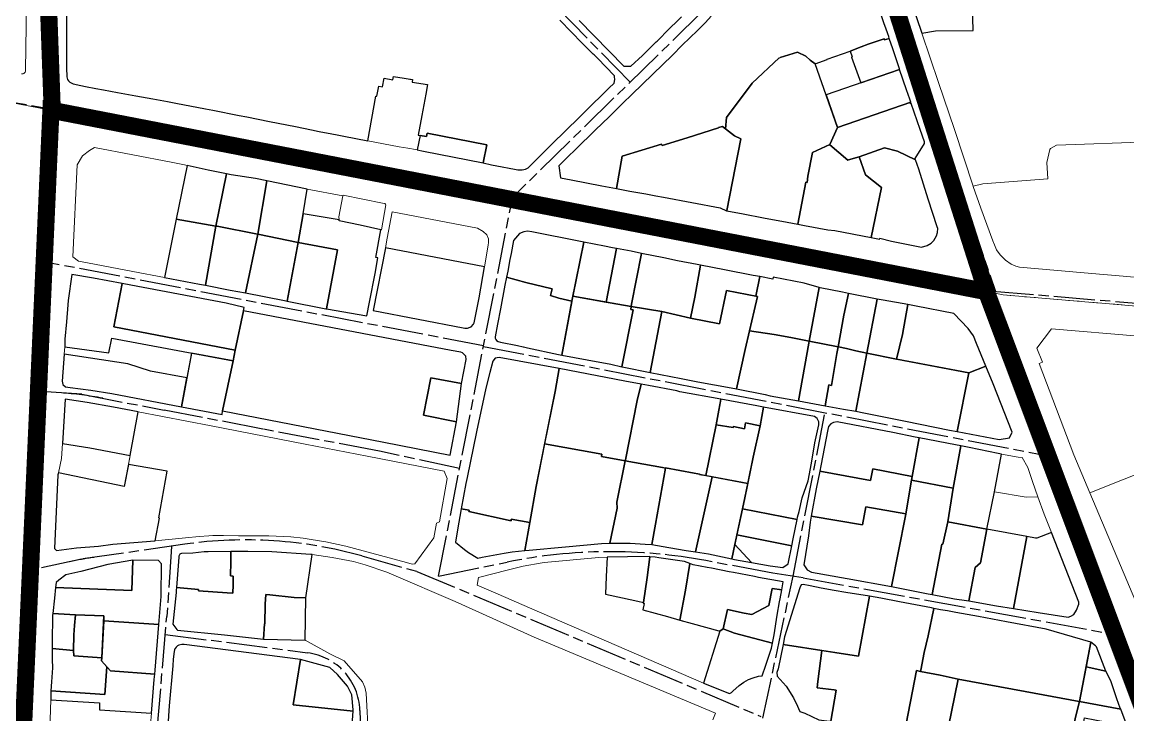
# Model space of a CAD drawing. Header units: millimetres. Extents: x 125232 to 134072, y 142885 to 152835.
# Drawn here: x 127708 to 128353, y 148430 to 148835 of the extents above; entities that cross this region are included whole.
import ezdxf

# ---------------------------------------------------------------- set-up
doc = ezdxf.new("R2010")
doc.units = ezdxf.units.MM
doc.linetypes.add('ACAD_ISO08W100', pattern=[36, 24, -3, 6, -3])
doc.linetypes.add('CENTER', pattern=[50.8, 31.75, -6.35, 6.35, -6.35])
for name, color, linetype in [('commerce', 10, 'Continuous'), ('commerce & office', 242, 'Continuous'), ('green & plaza', 80, 'Continuous'), ('military', 76, 'Continuous'), ('reserve', 253, 'Continuous'), ('residence', 2, 'Continuous'), ('residence-bad', 41, 'Continuous'), ('villadom', 51, 'Continuous'), ('老城北中心线', 7, 'ACAD_ISO08W100')]:
    doc.layers.add(name, color=color, linetype=linetype)
for name, color, linetype, lineweight in [('government', 221, 'Continuous', 0), ('municipal utilities', 151, 'Continuous', 0), ('school', 31, 'Continuous', 0), ('super block', 6, 'CENTER', 0)]:
    doc.layers.add(name, color=color, linetype=linetype, lineweight=lineweight)

msp = doc.modelspace()

# ---------------------------------------------------------------- linework, layer by layer
at = {"layer": 'commerce'}
for points in [[(127978.86, 148763.06), (127943.93, 148769.81), (127943.56, 148767.86), (127939.93, 148768.48), (127938.26, 148760.04), (127941.93, 148759.27), (127976.77, 148752.41)], [(128230.75, 148748.72), (128228.97, 148754.31), (128218.4, 148759.32), (128210.77, 148761.25), (128196.04, 148756.08), (128199.68, 148745.42), (128208.99, 148738.12), (128203, 148708.9), (128207.93, 148707.94), (128208.06, 148708.53), (128214.89, 148706.77), (128232.41, 148703.24), (128235.75, 148704.25), (128237.94, 148705.69), (128239.64, 148707.26), (128241.13, 148709.91), (128241.73, 148711.89), (128241.85, 148714.23), (128241.57, 148715.1), (128236.28, 148731.29)], [(128035.42, 148706.19), (128027.61, 148707.73), (128023.79, 148708.45), (128014.82, 148710.26), (128005.03, 148712.22), (128002.64, 148712.66), (128000.36, 148712.26), (127997.92, 148711.21), (127994.46, 148707.11), (127992.95, 148699.58), (127992.2, 148696.07), (127991.08, 148689.33), (127990.37, 148685.87), (128001.67, 148682.7), (128016.84, 148678.96), (128016.03, 148675.03), (128020.82, 148673.46), (128028.43, 148671.83)], [(127964.07, 148623.65), (127946.25, 148627.05), (127941.87, 148605.16), (127961.21, 148601.31)], [(128342.76, 148450.24), (128339.97, 148455.91), (128328.44, 148458.4), (128324.59, 148438.06), (128348.62, 148433.62), (128348.35, 148434.34), (128346.35, 148439.69)], [(128348.62, 148433.62), (128324.59, 148438.06), (128322.32, 148429.79), (128319.93, 148418.16), (128325.45, 148417.33), (128327.04, 148426.22), (128327.49, 148428.57), (128345.5, 148425.12), (128350.6, 148424.76), (128351.73, 148425.24)]]:
    msp.add_lwpolyline(points, close=True, dxfattribs=at)
at = {"layer": 'commerce & office'}
msp.add_lwpolyline([(128226.33, 148787.07), (128225.94, 148786.93), (128226.18, 148787.84), (128226.17, 148787.87), (128183.33, 148773.18), (128178.94, 148763.27), (128178.88, 148762.99), (128189.48, 148754.14), (128189.74, 148754.22), (128196.04, 148756.08), (128210.77, 148761.25), (128218.4, 148759.32), (128228.97, 148754.31), (128228.75, 148755.01), (128234.14, 148763.7), (128234.22, 148764.7), (128231.66, 148771.96)], close=True, dxfattribs=at)
at = {"layer": 'government'}
msp.add_lwpolyline([(127707.44, 148804.48, 0.503061), (127709.8, 148806.71), (127710.63, 148870.7), (127714.12, 148887.47), (127715.46, 148890.44), (127713.81, 148993.95), (127704.7, 148993.81)], format="xyb", dxfattribs=at)
for points in [[(128371.09, 148764.19), (128371.17, 148764.18), (128371.24, 148764.55), (128365.43, 148764.85), (128311.18, 148762.74), (128307.7, 148760.8), (128307.27, 148760.26), (128305.53, 148752.66), (128306.04, 148743.2), (128268.13, 148740.25), (128262.46, 148738.89), (128262.54, 148738.63), (128266.98, 148726.04), (128274.01, 148707), (128274.87, 148704.59), (128276.22, 148701.7), (128278.31, 148698.72), (128281.45, 148695.66), (128284.73, 148693.46), (128287.32, 148692.22), (128289.61, 148691.52), (128336.3, 148687.56), (128345.52, 148686.77), (128358.77, 148685.64)], [(127804.03, 148750.95), (127802.54, 148751.27), (127794.69, 148752.94), (127750, 148761.43), (127746.97, 148759.77), (127743, 148756.58), (127739.87, 148751.36), (127737.4, 148697.72), (127740.55, 148695.03), (127745.85, 148694.07), (127772.24, 148689.08), (127790.79, 148685.65)], [(127979.89, 148706.07), (127979.86, 148708.07), (127978.81, 148710.52), (127976.65, 148712.42), (127973.45, 148714.41), (127923.58, 148723.92), (127920.78, 148708.47), (127919.67, 148702.8), (127977.37, 148691.74), (127979.56, 148704.51)], [(128363.24, 148620.07), (128360.92, 148634.67), (128360.26, 148639.62), (128359.18, 148649.55), (128359.04, 148651.33), (128308.23, 148655.65), (128299.71, 148644.43), (128302.94, 148636.13), (128301.03, 148635.39), (128321.2, 148582.03), (128330.56, 148559.84), (128370.57, 148575.8), (128368.05, 148591.07), (128367.57, 148594.06), (128367.82, 148594.11), (128366.84, 148600.4), (128366.64, 148600.36)], [(127806.63, 148641.45), (127760.05, 148650.11), (127758.39, 148641.59), (127732.57, 148645.2), (127732.24, 148640.9), (127769.35, 148635.22), (127782.57, 148630.85), (127803.91, 148626.99)], [(127770.73, 148581.67), (127770.73, 148581.68), (127747.33, 148586.19), (127731.21, 148588.79), (127730.66, 148579.86), (127728.88, 148571.49), (127767.23, 148563.7)], [(128294.33, 148574.76), (128291.18, 148580.47), (128288.8, 148580.69), (128279.12, 148582.55), (128274.98, 148560.43), (128293.4, 148557.33), (128300.3, 148557.55), (128297.05, 148566.47)], [(128304.01, 148547.38), (128300.3, 148557.55), (128293.4, 148557.33), (128274.98, 148560.43), (128270.52, 148538.79), (128293.77, 148534.44), (128293.75, 148534.35), (128298.96, 148533.47), (128299.62, 148533.47), (128308.16, 148536.86)], [(128048.44, 148511.18), (128048.93, 148522.34), (128044.16, 148522.26), (128012.35, 148519.24), (128011.2, 148519.05), (128000, 148517.1), (127990.78, 148514.88), (127973.97, 148510.56), (127973.23, 148506.06), (127985.37, 148500.85), (128003.71, 148492.89), (128105.22, 148448.85), (128114.71, 148479.19), (128114.1, 148479.38), (128098.68, 148483.67), (128084.23, 148487.69), (128069.78, 148491.71), (128070.7, 148495.27), (128070.04, 148495.44), (128070.18, 148495.99), (128066.96, 148496.61), (128057.88, 148498.59), (128048.03, 148500.75)]]:
    msp.add_lwpolyline(points, close=True, dxfattribs=at)
for points in [[(128370.57, 148575.8), (128330.56, 148559.84), (128357.37, 148496.34)], [(128110.69, 148427.45), (128112.15, 148431.24), (128006.44, 148475.65), (127960.28, 148496.54), (127923.16, 148512.45), (127920.48, 148513.6), (127907.86, 148517.86), (127900.98, 148519.87), (127888.61, 148522.1), (127876.95, 148523.86), (127873.26, 148498.69), (127872.77, 148473.87), (127887.21, 148465.98), (127895.53, 148461.96), (127906.35, 148449.66), (127907.65, 148446.51), (127908.49, 148442.98), (127909.89, 148417.36)]]:
    msp.add_lwpolyline(points, dxfattribs=at)
at = {"layer": 'green & plaza'}
for points in [[(128308.16, 148536.86), (128299.62, 148533.47), (128298.96, 148533.47), (128293.75, 148534.35), (128286.12, 148492.4), (128300.43, 148490.05), (128318, 148487.32), (128319.46, 148487.9), (128321.25, 148488.97), (128322.87, 148491.51), (128324.18, 148495), (128324.18, 148496.19)], [(128334.39, 148469.96), (128333.84, 148470.65), (128331.15, 148472.69), (128328.44, 148458.4), (128339.97, 148455.91)]]:
    msp.add_lwpolyline(points, close=True, dxfattribs=at)
at = {"layer": 'military'}
for points in [[(128136.69, 148674.52), (128118.67, 148678), (128114.51, 148658.59), (128097.65, 148661.93), (128080.83, 148665.8), (128074.2, 148630.23), (128092.2, 148626.73), (128101.96, 148624.77), (128121.29, 148621.28), (128124.5, 148620.64), (128129.51, 148643.59)], [(128264.43, 148647.07), (128262.71, 148651.62), (128259.53, 148655.78), (128251.27, 148664.5), (128229.29, 148668.93), (128224.43, 148669.77), (128221.2, 148652.38), (128217.82, 148637.99), (128217.91, 148637.97), (128259.94, 148629.93), (128269.91, 148633.79)], [(128331.15, 148472.69), (128331.13, 148472.7), (128305.09, 148480.37), (128281.99, 148484.66), (128265.58, 148487.7), (128252.49, 148490.13), (128247.58, 148491.04), (128243.52, 148491.65), (128239.59, 148492.48), (128236.18, 148476.48), (128233.97, 148466.73), (128231.95, 148456.42), (128231.82, 148455.7), (128243.31, 148453.58), (128253.8, 148451.16), (128292.8, 148443.94), (128324.35, 148438.11), (128324.59, 148438.06)]]:
    msp.add_lwpolyline(points, close=True, dxfattribs=at)
at = {"layer": 'municipal utilities'}
for points in [[(127894.85, 148733.17), (127874.05, 148737.11), (127871.61, 148722.68), (127892.6, 148719.25), (127892.57, 148721.07)], [(127919.9, 148728.07), (127919.78, 148728.32), (127919.58, 148728.53), (127919.28, 148728.71), (127917.96, 148728.97), (127894.94, 148733.55), (127894.85, 148733.17), (127892.57, 148721.07), (127892.6, 148719.25), (127892.61, 148718.59), (127904.98, 148716.13), (127917, 148713.39), (127917.01, 148713.43), (127917.32, 148713.36)]]:
    msp.add_lwpolyline(points, close=True, dxfattribs=at)
at = {"layer": 'reserve'}
msp.add_lwpolyline([(128170.43, 148810.23), (128167.4, 148812.46), (128164.91, 148814.79), (128159.98, 148817.13), (128149.89, 148813.95), (128149.49, 148813.58), (128149.32, 148813.76), (128133.57, 148798.91), (128118.54, 148778.98), (128118.04, 148772.33), (128123.39, 148768.23), (128126.96, 148766.51), (128118.83, 148724.77), (128118.75, 148724.53), (128128.27, 148722.72), (128140.14, 148720.47), (128153.95, 148717.82), (128160.18, 148716.62), (128164.89, 148741.13), (128165.72, 148741.05), (128166.08, 148744.71), (128168.86, 148758.49), (128178.94, 148763.27), (128183.33, 148773.18)], close=True, dxfattribs=at)
at = {"layer": 'residence'}
for points in [[(128285.76, 148861.11), (128285.26, 148861.6), (128285.69, 148862.04), (128278.72, 148868.58), (128278.55, 148868.4), (128261.74, 148884.95), (128250, 148873.49), (128230.27, 148854.15), (128226.81, 148849.42), (128226.17, 148848.52), (128226.09, 148847.86), (128226.17, 148847.09), (128232.52, 148828.22), (128240.63, 148829.5), (128262.55, 148829.64), (128262.09, 148844.04), (128294.73, 148847.71), (128298.74, 148848.6), (128291.3, 148856.55), (128289.97, 148856.55)], [(128218.46, 148810.77), (128215.65, 148819.13), (128213.6, 148825.14), (128210.82, 148824.23), (128210.6, 148824.89), (128201.34, 148821.72), (128197.1, 148820.22), (128190.79, 148817.6), (128191.94, 148814.27), (128191.56, 148814.14), (128196.97, 148799.16), (128219.59, 148806.9), (128219.47, 148807.25), (128219.59, 148807.29)], [(128224.63, 148792.38), (128223.64, 148795.14), (128219.59, 148806.9), (128176.7, 148792.23), (128183.33, 148773.18), (128226.17, 148787.87), (128225.56, 148789.64)], [(127917, 148713.39), (127904.98, 148716.13), (127892.61, 148718.59), (127892.6, 148719.25), (127871.61, 148722.68), (127868.83, 148706.04), (127891.78, 148701.69), (127885.32, 148667.24), (127908.83, 148663.13), (127910.38, 148671.12), (127913.61, 148687.85), (127915.28, 148697.03), (127914.09, 148697.25)], [(127977.37, 148691.74), (127919.67, 148702.8), (127912.45, 148666.35), (127965.03, 148656.21), (127965.97, 148656), (127967.64, 148656), (127969.04, 148656.54), (127969.63, 148656.87), (127971.02, 148658.27), (127971.48, 148659.1), (127974.29, 148673.71)], [(127766.14, 148682.07), (127749.31, 148685.22), (127736.77, 148687.25), (127734.61, 148672.1), (127734.46, 148669.65), (127733.63, 148659.8), (127732.61, 148649.67), (127732.61, 148645.73), (127732.57, 148645.2), (127758.39, 148641.59), (127760.05, 148650.11), (127830.76, 148636.97), (127831.98, 148643.11), (127761.25, 148656.81)], [(128028.42, 148671.83), (128020.82, 148673.46), (128016.03, 148675.03), (128016.84, 148678.96), (128001.67, 148682.7), (127990.37, 148685.87), (127989.4, 148681.11), (127986.77, 148667.22), (127985.07, 148658.28), (127983.78, 148651.04), (127983.78, 148650.12), (127984.04, 148649.46), (127984.51, 148648.83), (127985.43, 148648.21), (127986.83, 148647.85), (127996.69, 148645.91), (128000, 148645.07), (128000.12, 148645.03), (128002.64, 148644.52), (128020.56, 148640.66), (128022.64, 148640.27)], [(127837.33, 148668.14), (127826.72, 148670.65), (127771.14, 148681.14), (127766.14, 148682.07), (127761.25, 148656.81), (127831.98, 148643.11), (127836.96, 148666.14)], [(127966.75, 148637.73), (127966.52, 148639.6), (127964.7, 148641.66), (127963.58, 148642.07), (127957.97, 148643.06), (127836.96, 148666.14), (127831.98, 148643.11), (127830.76, 148636.97), (127824.63, 148607.69), (127918.77, 148589.41), (127957.48, 148581.99), (127961.21, 148601.31), (127941.87, 148605.16), (127946.25, 148627.05), (127964.07, 148623.65)], [(127803.91, 148626.99), (127782.57, 148630.85), (127769.35, 148635.22), (127732.24, 148640.9), (127731.04, 148625.01), (127731.43, 148623.17), (127732.98, 148621.78), (127735.84, 148621.46), (127747.82, 148619.9), (127760.1, 148617.85), (127800.76, 148610.15)], [(128018.71, 148619.04), (128021.09, 148632.52), (128021.02, 148632.53), (127985.93, 148638.98), (127983.68, 148638.47), (127982.36, 148636.8), (127980.61, 148630.15), (127978.18, 148621.07), (127972.78, 148595.51), (127967.39, 148568.79), (127966.54, 148565.34), (127963.92, 148550.59), (127968.48, 148549.72), (127968.35, 148549.09), (127992.97, 148543.66), (127993.11, 148544.61), (128003.83, 148542.62), (128007.53, 148563.65)], [(128066.5, 148613.77), (128068.89, 148623.26), (128059.42, 148625.11), (128032.15, 148630.41), (128021.09, 148632.52), (128018.71, 148619.04), (128012.53, 148588.43), (128045.93, 148582.45), (128045.81, 148581.03), (128059.54, 148578.59), (128059.68, 148579.26)], [(128112.56, 148599.66), (128114.16, 148608.08), (128114.09, 148608.09), (128115.33, 148614.42), (128115.36, 148614.42), (128115.38, 148614.5), (128091.4, 148618.93), (128089.61, 148619.41), (128073.15, 148622.52), (128068.89, 148623.26), (128067.1, 148616.14), (128066.5, 148613.77), (128059.68, 148579.26), (128059.54, 148578.59), (128081.21, 148574.74), (128083.1, 148574.39), (128083.14, 148574.62), (128102.96, 148571.03), (128102.9, 148570.67), (128106.67, 148569.96)], [(127775.39, 148607.1), (127761.12, 148609.86), (127745.73, 148612.64), (127732.82, 148614.54), (127731.21, 148588.79), (127747.33, 148586.19), (127770.73, 148581.68)], [(128170.19, 148589.14), (128172.4, 148599.62), (128172.4, 148601.28), (128171.46, 148603.21), (128169.99, 148604.39), (128140.22, 148609.91), (128138.2, 148599.07), (128134.17, 148580.67), (128129.24, 148557.05), (128127.9, 148550.66), (128159.8, 148544.3), (128160.05, 148545.52), (128160.09, 148545.72), (128161.11, 148548.99), (128162.81, 148557.08), (128166.28, 148566.99), (128168.29, 148577.31)], [(128231.01, 148592.03), (128228.66, 148592.49), (128215.6, 148595.04), (128183.09, 148601.35), (128181, 148600.89), (128179.55, 148600.2), (128178.11, 148598.54), (128177.65, 148596.95), (128173.6, 148575.76), (128173, 148572.57), (128202.68, 148567.17), (128203.99, 148573.96), (128226.93, 148569.54)], [(128134.17, 148580.67), (128138.2, 148599.07), (128129.81, 148600.74), (128129.07, 148597.23), (128122.64, 148598.59), (128122.5, 148597.95), (128112.56, 148599.66), (128106.67, 148569.96), (128130.98, 148565.4)], [(128059.54, 148578.59), (128045.81, 148581.03), (128045.93, 148582.45), (128012.53, 148588.43), (128007.53, 148563.65), (128003.83, 148542.62), (128001.05, 148526.28), (128003.49, 148526.53), (128024.64, 148528.41), (128045.76, 148530.31), (128050.65, 148530.59), (128054.88, 148550.87), (128054.73, 148554.47)], [(128255.36, 148587.28), (128252.14, 148587.84), (128231.01, 148592.03), (128226.54, 148567.35), (128250.89, 148562.56)], [(128275.01, 148560.56), (128279.11, 148582.55), (128277.09, 148582.94), (128260.11, 148586.46), (128255.36, 148587.28), (128250.89, 148562.56), (128247.76, 148543.05), (128270.52, 148538.79)], [(127787.84, 148545.2), (127787.56, 148545.24), (127792.45, 148572.5), (127769.73, 148576.51), (127767.23, 148563.7), (127728.88, 148571.49), (127728.65, 148570.4), (127726.57, 148527.5), (127727.75, 148526.32), (127739.45, 148527.74), (127752.32, 148528.74), (127760.64, 148529.95), (127785.24, 148531.91), (127785.35, 148531.92)], [(128083.09, 148574.39), (128081.21, 148574.74), (128059.54, 148578.59), (128054.73, 148554.47), (128054.88, 148550.87), (128050.65, 148530.59), (128050.9, 148530.6), (128062.51, 148530.6), (128071.17, 148529.96), (128075.14, 148529.8), (128077.19, 148541.64)], [(128110.34, 148569.27), (128083.09, 148574.39), (128077.19, 148541.64), (128075.14, 148529.8), (128084.99, 148528.03), (128095.08, 148526.26), (128100.45, 148525.49)], [(128129.24, 148557.05), (128130.98, 148565.4), (128110.34, 148569.27), (128100.45, 148525.49), (128108.05, 148524.39), (128121.78, 148521.33), (128123.52, 148529.74)], [(128226.49, 148567.36), (128226.54, 148567.35), (128226.93, 148569.54), (128203.99, 148573.96), (128202.68, 148567.17), (128173, 148572.57), (128171.03, 148562.22), (128168.11, 148546.28), (128197.94, 148541.22), (128199.83, 148551.8), (128223.19, 148547.74)], [(128250.89, 148562.56), (128226.49, 148567.36), (128222.99, 148546.54), (128214.88, 148505.17), (128218.84, 148504.45), (128236.27, 148500.99), (128238.67, 148500.54), (128244.32, 148529.99), (128244.88, 148529.89), (128247.76, 148543.05)], [(128159.8, 148544.3), (128127.9, 148550.66), (128124.69, 148535.34), (128156.71, 148529.03), (128157.47, 148533)], [(128222.99, 148546.54), (128223.19, 148547.74), (128199.83, 148551.8), (128197.94, 148541.22), (128168.11, 148546.28), (128167.48, 148542.88), (128166.47, 148534.9), (128163.71, 148517.9), (128165.74, 148515.01), (128168.31, 148513.59), (128188.97, 148509.92), (128214.88, 148505.17)], [(128156.71, 148529.03), (128124.69, 148535.34), (128123.52, 148529.74), (128133.28, 148519.26), (128144.15, 148517.36), (128151.42, 148516.25), (128154.69, 148518.4)], [(127876.95, 148523.86), (127876.21, 148523.97), (127853.46, 148525.53), (127839.47, 148525.58), (127829.47, 148525.59), (127829.42, 148519.7), (127829.34, 148511.39), (127830.79, 148511.32), (127830.95, 148506.22), (127830.59, 148501.27), (127827.4, 148501.5), (127810.58, 148502.68), (127810.61, 148503.42), (127797.8, 148504.68), (127797.68, 148503.11), (127797.55, 148501.68), (127795.73, 148483.35), (127797.98, 148480.06), (127798.41, 148479.77), (127825.82, 148477.13), (127848.54, 148474.5), (127849.17, 148483.51), (127849.32, 148483.49), (127849.55, 148494.99), (127849.87, 148500.59), (127852.28, 148500.46), (127866.46, 148498.92), (127873.26, 148498.69)], [(127788.85, 148499.37), (127788.96, 148518.5), (127787.26, 148520.38), (127772.4, 148520.61), (127771.74, 148502.91), (127727.29, 148504.6), (127726.7, 148498.48), (127725.62, 148489.49), (127738.87, 148488.81), (127755.48, 148488.13), (127755.33, 148485.25), (127787.5, 148483.13)], [(128073.94, 148522.65), (128073.66, 148522.68), (128060.82, 148522.54), (128048.93, 148522.34), (128048.44, 148511.18), (128048.03, 148500.75), (128057.88, 148498.59), (128066.96, 148496.61), (128070.18, 148495.99), (128072.3, 148510.48)], [(128097.25, 148518.64), (128094.07, 148519.76), (128079.15, 148522.02), (128077.06, 148522.33), (128073.94, 148522.65), (128072.3, 148510.48), (128070.18, 148495.99), (128070.04, 148495.44), (128070.7, 148495.27), (128069.78, 148491.71), (128084.23, 148487.69), (128091.49, 148485.67), (128094.79, 148503.17)], [(128137.36, 148510.51), (128134.92, 148510.99), (128122.72, 148513.36), (128120.25, 148513.84), (128109.8, 148515.88), (128107.33, 148516.36), (128099.27, 148517.93), (128097.25, 148518.64), (128094.79, 148503.17), (128091.49, 148485.67), (128098.68, 148483.67), (128114.1, 148479.38), (128114.71, 148479.19), (128116.6, 148480.55), (128119.12, 148491.74), (128128.97, 148489.73), (128133.41, 148488.82), (128143.36, 148494.13), (128145.23, 148504.18), (128150.83, 148503.26), (128151.6, 148507.91)], [(128236.18, 148476.48), (128239.59, 148492.48), (128238.18, 148492.78), (128219.58, 148496.39), (128208.58, 148498.51), (128202.14, 148499.52), (128195.6, 148464.52), (128174.32, 148467.81), (128172, 148449.87), (128171.51, 148446.17), (128181.34, 148444.86), (128182.51, 148444.67), (128179.49, 148426.57), (128215.73, 148420.51), (128222.31, 148419.1), (128229.54, 148456.14), (128231.82, 148455.7), (128231.95, 148456.42), (128233.97, 148466.73)], [(127755.48, 148488.13), (127738.87, 148488.81), (127738.29, 148482.47), (127737.92, 148476.96), (127737.68, 148467.99), (127737.84, 148464.88), (127754.18, 148463.7)], [(127787.5, 148483.13), (127755.33, 148485.25), (127754.18, 148463.7), (127754.08, 148461.91), (127759.24, 148455.95), (127785.07, 148454.11), (127785.28, 148456.43)], [(128145.38, 148472.11), (128123.2, 148477.94), (128116.6, 148480.55), (128114.71, 148479.19), (128105.22, 148448.85), (128120.37, 148442.74), (128121.5, 148443.35), (128122.33, 148444.22), (128126.03, 148447.56), (128128.82, 148449.43), (128131.52, 148450.96), (128134.11, 148452.04), (128137.3, 148452.98), (128139.43, 148453.15), (128141.51, 148459.43), (128144.82, 148469.3)], [(127757.11, 148458.41), (127754.08, 148461.91), (127754.18, 148463.7), (127737.84, 148464.88), (127737.68, 148467.99), (127725.28, 148469.16), (127725.36, 148462.59), (127725.4, 148457.73), (127724.91, 148449.71), (127724.58, 148444.42), (127756.02, 148442.25)], [(127891.68, 148453.87), (127887.33, 148457.89), (127870.18, 148462.73), (127865.91, 148436.25), (127900.8, 148432.47), (127900.85, 148433.31), (127900.08, 148442.09), (127897.54, 148447.13)], [(127784.78, 148450.95), (127785.07, 148454.11), (127759.24, 148455.95), (127757.11, 148458.41), (127756.02, 148442.25), (127724.58, 148444.42), (127724.57, 148444.19), (127724.43, 148439.1), (127752.97, 148437.33), (127752.81, 148433.21), (127783.19, 148431.25)], [(128253.72, 148451.18), (128243.31, 148453.58), (128231.82, 148455.7), (128229.54, 148456.14), (128222.31, 148419.1), (128246.22, 148413.96)], [(128324.59, 148438.06), (128324.35, 148438.11), (128292.8, 148443.94), (128253.72, 148451.18), (128246.22, 148413.96), (128246.7, 148413.86), (128249.85, 148413.25), (128268.2, 148410.68), (128284.09, 148408.45), (128310.61, 148403.84), (128322.08, 148401.51), (128348.83, 148396.81), (128351.57, 148412.14), (128344.06, 148413.39), (128343.7, 148413.46), (128325.45, 148417.33), (128319.93, 148418.16), (128322.32, 148429.79)]]:
    msp.add_lwpolyline(points, close=True, dxfattribs=at)
msp.add_lwpolyline([(127870.18, 148462.73), (127802.26, 148471.39), (127800.9, 148471.33), (127799.19, 148471), (127798.37, 148470.62), (127797.55, 148469.94), (127797, 148469.14), (127796.84, 148468.81), (127796.64, 148468.2), (127796.46, 148467.25), (127795.79, 148462.79), (127795.6, 148458.89), (127793.53, 148435.54), (127792.75, 148423.66), (127791.89, 148414.87), (127790.2, 148394.94, 0.449227), (127794.08, 148390.24), (127852.43, 148385.15), (127854.35, 148412.21), (127899.45, 148408.51), (127899.39, 148411.44), (127900.8, 148432.47), (127865.91, 148436.25)], format="xyb", close=True, dxfattribs=at)
at = {"layer": 'residence-bad'}
msp.add_lwpolyline([(127830.79, 148511.32), (127829.34, 148511.39), (127829.42, 148519.7), (127829.47, 148525.59), (127816.21, 148525.5), (127814.03, 148525.46), (127807.38, 148524.63), (127800.64, 148524.47), (127800.17, 148524.34, 0.176175), (127799.14, 148523.03), (127799.09, 148522.44), (127797.8, 148504.68), (127810.61, 148503.42), (127810.58, 148502.68), (127827.4, 148501.5), (127830.59, 148501.27), (127830.95, 148506.22)], format="xyb", close=True, dxfattribs=at)
for points in [[(127772.4, 148520.61), (127757.78, 148518.04), (127741.93, 148513.94), (127733.19, 148512.14), (127729.09, 148508.87), (127727.58, 148507.58), (127727.29, 148504.6), (127771.74, 148502.91)], [(127873.26, 148498.69), (127866.46, 148498.92), (127852.28, 148500.46), (127849.87, 148500.59), (127849.55, 148494.99), (127849.32, 148483.49), (127849.17, 148483.51), (127848.54, 148474.5), (127872.77, 148473.87)], [(128174.32, 148467.81), (128151.59, 148471.33), (128148.82, 148457.27), (128147.95, 148455.1), (128148.14, 148452.93), (128153.53, 148447.18), (128157.73, 148440.18), (128158.53, 148438.59), (128159.33, 148437.1), (128161.33, 148432.35), (128164.36, 148431.41), (128172.5, 148427.52), (128178.67, 148426.7), (128179.49, 148426.57), (128182.51, 148444.67), (128181.34, 148444.86), (128171.51, 148446.17), (128172, 148449.87)]]:
    msp.add_lwpolyline(points, close=True, dxfattribs=at)
at = {"layer": 'school'}
msp.add_lwpolyline([(128262.09, 148844.04), (128262.55, 148829.64), (128240.63, 148829.5), (128232.52, 148828.22), (128242.24, 148799.3), (128251.69, 148772.01), (128262.46, 148738.89), (128268.13, 148740.25), (128306.04, 148743.2), (128305.53, 148752.66), (128307.27, 148760.26), (128307.7, 148760.8), (128311.18, 148762.74), (128365.43, 148764.85)], dxfattribs=at)
for points in [[(128191.56, 148814.14), (128191.94, 148814.27), (128190.79, 148817.6), (128177.35, 148812.98), (128177.43, 148812.74), (128170.43, 148810.23), (128176.7, 148792.23), (128196.97, 148799.16)], [(127940.92, 148780.09), (127943.19, 148792.64), (127944.14, 148798.2), (127935.19, 148799.59), (127935.42, 148801.05), (127930.61, 148801.83), (127924.43, 148802.83), (127924.08, 148800.94), (127918.92, 148801.98), (127917.87, 148796.87), (127915.84, 148797.19), (127914.72, 148791.38), (127914.06, 148791.5), (127909.39, 148765.35), (127927.71, 148761.9), (127932.69, 148761.05), (127937.16, 148760.27), (127938.26, 148760.04), (127939.93, 148768.48), (127938.82, 148768.65)], [(127953.89, 148572.52), (127908.94, 148581.3), (127872.82, 148588.39), (127817.95, 148599), (127775.39, 148607.1), (127770.73, 148581.68), (127769.73, 148576.51), (127792.45, 148572.5), (127787.56, 148545.24), (127787.84, 148545.2), (127785.35, 148531.92), (127803.03, 148533.67), (127810.98, 148534.42), (127816.62, 148534.81), (127818.99, 148534.96), (127825.21, 148535.08), (127834.05, 148534.81), (127840.28, 148534.81), (127851.72, 148534.81), (127864.45, 148534.22), (127871.72, 148533.45), (127876.37, 148532.74), (127884.87, 148531.25), (127896.64, 148528.83), (127932.02, 148519.22), (127935.34, 148518.32), (127936.74, 148518.48), (127948, 148533.67), (127949.51, 148542.15), (127951.14, 148543.01), (127955.78, 148568.2)], [(127782.66, 148424.67), (127783.19, 148431.25), (127752.81, 148433.21), (127752.97, 148437.33), (127724.43, 148439.1), (127723.79, 148416.01), (127722.54, 148396.51), (127723.77, 148393.91), (127738.11, 148392.87), (127753.51, 148391.43), (127777.12, 148389.53), (127780.15, 148391.67)]]:
    msp.add_lwpolyline(points, close=True, dxfattribs=at)
at = {"layer": 'super block', "const_width": 10}
msp.add_lwpolyline([(128181.61, 149337.52), (128538.2, 149686.45), (127908.74, 150328.28), (127782.9, 150206.49), (127700.28, 150121.26), (127664.23, 150093.72), (127676.49, 149992.54), (127701.95, 149668.89), (127719.94, 149533.63), (127797.19, 149415.37), (127801.69, 149361.15), (127791.72, 149287.68), (127776.63, 149188.36), (127762.86, 149130.05), (127727.82, 149058.44), (127721.58, 149020.99), (127721.24, 148986.05), (127721.62, 148886.15), (127725.32, 148783.11), (128270.2, 148677.34), (128191.03, 148925.58)], close=True, dxfattribs=at)
at = {"layer": 'super block'}
for points in [[(127725.32, 148783.11), (127721.62, 148886.15), (127721.24, 148986.05), (127721.58, 149020.99), (127727.82, 149058.44), (127762.86, 149130.05), (127776.63, 149188.36), (127791.72, 149287.68), (127801.69, 149361.15), (127797.19, 149415.37), (127719.94, 149533.63), (127701.95, 149668.89), (127676.49, 149992.54), (127664.01, 150095.49)], [(127698.2, 148788.37), (127725.32, 148783.11), (127721.62, 148886.15), (127721.24, 148986.05), (127721.58, 149020.99), (127727.82, 149058.44), (127762.86, 149130.05), (127776.63, 149188.36), (127791.72, 149287.68), (127801.69, 149361.15), (127797.19, 149415.37), (127719.94, 149533.63), (127701.95, 149668.89)], [(127612.89, 148002.58), (127661.36, 148165.03), (127666.25, 148210.71), (127701.75, 148352.05), (127707.88, 148408.1), (127724.56, 148783.25), (127698.2, 148788.37), (127445.29, 148830.94), (127250.44, 148849.46), (127145.88, 148842.65), (126919.48, 148797.14), (126920.28, 148749.76), (126932.67, 148535.25), (126949.13, 148320.07), (127031.42, 147803.65)]]:
    msp.add_lwpolyline(points, dxfattribs=at)
for points in [[(128960.6, 149255.75), (128538.2, 149686.45), (128181.61, 149337.52), (128191.03, 148925.58), (128270.2, 148677.34), (128280.07, 148675.43), (128691.13, 148640.89), (128697.06, 148682.42), (128693.56, 148773.17), (128685.95, 148910.53), (128690.77, 148940.14), (128706.21, 148984.08), (128722.65, 149015.18), (128749.88, 149048.33), (128799.62, 149100.68)], [(128643.31, 148090.25), (128635.29, 148140.51), (128636.09, 148254.92), (128655.15, 148423.79), (128687.14, 148612.98), (128691.13, 148640.89), (128280.07, 148675.43), (128270.2, 148677.34), (128400.35, 148330.54), (128407.28, 148307.64), (128417.59, 148244.9), (128421.07, 148142.71), (128418.82, 148120.76), (128417.22, 148091.76), (128408.53, 148030.19), (128393.24, 147902.83), (128386.11, 147842.53), (128386.53, 147796.48), (128576.16, 147742.13), (128755.29, 147696.62), (128842.12, 147674.61), (128820.89, 147697.3), (128750.07, 147836.55), (128687.46, 147968.35)]]:
    msp.add_lwpolyline(points, close=True, dxfattribs=at)
at = {"layer": 'super block', "const_width": 10}
msp.add_lwpolyline([(128408.53, 148030.19), (128417.22, 148091.76), (128418.82, 148120.76), (128421.07, 148142.71), (128417.59, 148244.9), (128407.28, 148307.64), (128400.35, 148330.54), (128270.2, 148677.34), (127724.56, 148783.25), (127707.88, 148408.1), (127701.75, 148352.05), (127666.25, 148210.71), (127661.36, 148165.03), (127612.89, 148002.58)], dxfattribs=at)
at = {"layer": 'villadom'}
for points in [[(128109.77, 148838.01), (128106.38, 148834.48), (128101.62, 148829.76), (128092.86, 148821.14), (128087.06, 148815.37), (128075.65, 148804.34), (128063.41, 148792.36), (128058.17, 148787.27), (128056.01, 148785.14), (128050.1, 148779.36), (128042.25, 148771.67), (128030.6, 148760.3), (128029.23, 148758.98), (128027.43, 148757.27), (128020.89, 148750.76), (128021.83, 148743.72), (128027.97, 148742.56), (128045.91, 148739.15), (128052.23, 148737.97), (128054.47, 148737.54), (128057.76, 148756.31), (128080.72, 148763.35), (128081.01, 148762.69), (128095.62, 148767.17), (128113.97, 148772.9), (128113.97, 148773.16), (128116.29, 148773.68), (128118.04, 148772.33), (128118.54, 148778.98), (128133.57, 148798.91), (128149.32, 148813.76), (128149.49, 148813.58), (128149.89, 148813.95), (128159.98, 148817.13), (128164.91, 148814.79), (128167.4, 148812.46), (128170.43, 148810.23), (128177.43, 148812.74), (128177.35, 148812.98), (128190.79, 148817.6), (128197.1, 148820.22), (128201.34, 148821.72), (128210.6, 148824.89), (128210.82, 148824.23), (128213.6, 148825.14), (128213.23, 148826.23), (128212.74, 148827.69), (128211.59, 148831.1), (128210.6, 148833.54), (128207.37, 148843.33)], [(127733.57, 148839.2), (127733.58, 148817.69), (127733.71, 148806.48), (127733.78, 148804.21), (127733.87, 148802.72), (127734.18, 148801.16), (127734.71, 148800.35), (127735.64, 148799.61), (127736.44, 148799.12), (127737.46, 148798.66), (127741.93, 148797.72), (127744.76, 148797.1), (127750.75, 148795.9), (127755.27, 148795.14), (127763.33, 148793.63), (127774.17, 148791.56), (127784.04, 148789.84), (127792.59, 148788.35), (127797.41, 148787.32), (127814.64, 148783.95), (127819.09, 148783.19), (127834.31, 148780.13), (127838.8, 148779.33), (127852.06, 148776.66), (127867.18, 148773.67), (127876.61, 148771.78), (127881.09, 148770.73), (127888.41, 148769.49), (127891.54, 148768.91), (127895.44, 148768.12), (127909.39, 148765.35), (127914.06, 148791.5), (127914.72, 148791.38), (127915.84, 148797.19), (127917.87, 148796.87), (127918.92, 148801.98), (127924.08, 148800.94), (127924.43, 148802.83), (127930.61, 148801.83), (127935.17, 148801.09), (127935.42, 148801.06), (127935.19, 148799.59), (127944.14, 148798.2), (127943.19, 148792.64), (127940.92, 148780.09), (127938.82, 148768.65), (127939.93, 148768.48), (127943.56, 148767.86), (127943.93, 148769.81), (127978.86, 148763.06), (127976.77, 148752.41), (127981.62, 148751.29), (127984.65, 148750.77), (127994.99, 148748.85), (127996.87, 148748.51), (127998.05, 148748.43), (127999.34, 148748.4), (128000.38, 148748.55), (128001.32, 148748.77), (128001.8, 148748.91), (128002.5, 148749.3), (128002.85, 148749.66), (128019.95, 148766.42), (128021.74, 148768.23), (128050, 148795.99), (128053.11, 148799.04), (128053.42, 148801.16), (128053.34, 148802.78), (128053.22, 148803.32), (128043.34, 148813.59), (128041.36, 148815.47), (128040.9, 148815.94), (128034.33, 148822.56), (128028.12, 148828.84), (128026.56, 148830.46), (128023.07, 148834.1), (128021.46, 148835.82)], [(128032.67, 148835.53), (128058.82, 148808.84), (128062.9, 148808.82), (128069.58, 148815.11), (128075.11, 148820.51), (128077.61, 148823.05), (128078.18, 148823.56), (128080.46, 148825.79), (128083.07, 148828.49), (128092.45, 148837.62)]]:
    msp.add_lwpolyline(points, dxfattribs=at)
for points in [[(128126.96, 148766.51), (128123.39, 148768.23), (128118.04, 148772.33), (128116.29, 148773.68), (128113.97, 148773.16), (128113.97, 148772.9), (128095.62, 148767.17), (128081.01, 148762.69), (128080.72, 148763.35), (128057.76, 148756.31), (128054.47, 148737.54), (128062.27, 148736.06), (128071.57, 148734.34), (128077.33, 148733.25), (128081.87, 148732.41), (128114.9, 148726.16), (128118.54, 148724.57), (128118.75, 148724.53), (128118.83, 148724.77)], [(128208.99, 148738.12), (128199.68, 148745.42), (128196.04, 148756.08), (128189.74, 148754.22), (128189.48, 148754.14), (128178.88, 148762.99), (128178.94, 148763.27), (128168.86, 148758.49), (128166.08, 148744.71), (128165.72, 148741.05), (128164.89, 148741.13), (128160.18, 148716.62), (128164.16, 148715.85), (128177.8, 148713.41), (128181.79, 148713.03), (128203, 148708.9)], [(127827.06, 148746.09), (127816.27, 148748.29), (127804.03, 148750.95), (127797.68, 148719.64), (127820.84, 148715.57)], [(127850.55, 148741.98), (127843.94, 148743.35), (127829.73, 148745.55), (127827.06, 148746.09), (127820.84, 148715.57), (127821.43, 148715.46), (127844.98, 148710.92), (127845.22, 148710.87)], [(127874.05, 148737.11), (127850.55, 148741.98), (127845.22, 148710.87), (127868.83, 148706.04), (127871.61, 148722.68)], [(127820.84, 148715.57), (127797.68, 148719.64), (127790.79, 148685.65), (127811.27, 148681.72), (127814.64, 148681.05)], [(127845.22, 148710.87), (127844.98, 148710.92), (127821.43, 148715.46), (127820.84, 148715.57), (127814.64, 148681.05), (127829.08, 148678.18), (127837.96, 148676.58)], [(127868.83, 148706.04), (127845.22, 148710.87), (127837.96, 148676.58), (127860.81, 148672.07), (127862.42, 148671.76)], [(127891.78, 148701.69), (127868.83, 148706.04), (127862.42, 148671.76), (127884.87, 148667.32), (127885.32, 148667.24)], [(128054.55, 148702.47), (128052.14, 148702.92), (128047.49, 148703.82), (128035.42, 148706.19), (128028.99, 148674.6), (128048.38, 148671.24)], [(128069.14, 148699.6), (128063.04, 148700.91), (128054.55, 148702.47), (128048.38, 148671.24), (128055.23, 148670.05), (128063.11, 148668.74), (128063.31, 148670.1)], [(128103.56, 148692.73), (128101.44, 148693.13), (128090.02, 148695.35), (128082.1, 148697.08), (128069.14, 148699.6), (128063.31, 148670.1), (128063.11, 148668.74), (128080.83, 148665.8), (128097.65, 148661.93), (128097.71, 148661.92), (128100.12, 148674.17)], [(128118.67, 148678), (128135.74, 148674.7), (128138.04, 148686.11), (128134.24, 148686.8), (128117.48, 148690.1), (128103.56, 148692.73), (128100.12, 148674.17), (128097.71, 148661.92), (128114.51, 148658.59)], [(128172.69, 148679.73), (128163.89, 148682.34), (128145.91, 148685.83), (128145.72, 148684.7), (128138.04, 148686.11), (128135.74, 148674.7), (128136.69, 148674.52), (128132.04, 148654.51), (128146.44, 148652.24), (128156.17, 148650.55), (128166.78, 148648.46), (128166.82, 148648.45)], [(128187.15, 148663.55), (128189.77, 148676.27), (128186.21, 148676.98), (128173.25, 148679.56), (128172.69, 148679.73), (128166.82, 148648.45), (128183.79, 148645.2)], [(128064.15, 148666.67), (128062.84, 148666.95), (128063.11, 148668.74), (128055.23, 148670.05), (128028.99, 148674.6), (128028.43, 148671.83), (128028.4, 148671.67), (128022.64, 148640.27), (128037.41, 148637.51), (128051.19, 148634.97), (128057.59, 148633.5)], [(128206.6, 148672.93), (128189.77, 148676.27), (128187.15, 148663.55), (128183.79, 148645.2), (128183.95, 148645.17), (128188.72, 148644.22), (128194.16, 148642.7), (128200.55, 148641.48)], [(128224.43, 148669.77), (128209.93, 148672.27), (128206.6, 148672.93), (128200.55, 148641.48), (128217.82, 148637.99), (128221.2, 148652.38)], [(128080.83, 148665.8), (128063.11, 148668.74), (128062.84, 148666.95), (128064.15, 148666.67), (128057.59, 148633.5), (128058.66, 148633.26), (128074.2, 148630.23)], [(128166.59, 148647.21), (128166.82, 148648.45), (128156.17, 148650.55), (128146.44, 148652.24), (128132.04, 148654.51), (128129.51, 148643.59), (128124.5, 148620.64), (128141.09, 148617.33), (128144.09, 148616.56), (128160.55, 148613.58)], [(128183.05, 148641.17), (128183.79, 148645.2), (128166.82, 148648.45), (128166.59, 148647.21), (128160.55, 148613.58), (128176.16, 148610.75), (128178.41, 148622.86), (128179.92, 148622.55)], [(127830.76, 148636.97), (127806.63, 148641.45), (127800.76, 148610.15), (127824.37, 148605.68), (127824.63, 148607.69)], [(128200.55, 148641.48), (128200.55, 148641.48), (128194.16, 148642.7), (128188.72, 148644.22), (128183.95, 148645.17), (128183.79, 148645.2), (128183.05, 148641.17), (128179.92, 148622.55), (128178.41, 148622.86), (128176.16, 148610.75), (128186.88, 148608.8), (128194.02, 148607.49)], [(128259.94, 148629.93), (128217.82, 148637.99), (128217.82, 148637.99), (128200.55, 148641.48), (128194.02, 148607.49), (128198.83, 148606.6), (128217.22, 148602.9), (128223.03, 148601.7), (128248.7, 148596.55), (128253.17, 148595.69)], [(128274.13, 148623.54), (128269.91, 148633.79), (128259.94, 148629.93), (128253.17, 148595.69), (128277.67, 148590.99), (128283.75, 148592.03), (128285.24, 148595.32)], [(128140.22, 148609.91), (128136.32, 148610.64), (128115.38, 148614.5), (128112.56, 148599.66), (128122.5, 148597.95), (128122.64, 148598.59), (128129.07, 148597.23), (128129.81, 148600.74), (128138.2, 148599.07)], [(128003.83, 148542.62), (127993.11, 148544.61), (127992.97, 148543.66), (127968.35, 148549.09), (127968.48, 148549.72), (127963.92, 148550.59), (127961.72, 148538.27), (127960.61, 148531.18), (127965.77, 148526.79), (127968.19, 148525.14), (127973.55, 148521.71), (127976.11, 148522.41), (127988.93, 148524.63), (127993.63, 148525.54), (128001.05, 148526.28)], [(128270.52, 148538.79), (128247.76, 148543.05), (128244.88, 148529.89), (128244.32, 148529.99), (128238.67, 148500.54), (128251.55, 148498.15), (128258.56, 148497.13), (128259.91, 148496.89), (128263.64, 148516.38), (128266.78, 148519.08)], [(128293.77, 148534.44), (128270.52, 148538.79), (128266.78, 148519.08), (128263.64, 148516.38), (128259.91, 148496.89), (128276.05, 148494.06), (128286.12, 148492.4)], [(128123.52, 148529.74), (128121.78, 148521.33), (128123.23, 148521.01), (128133.28, 148519.26)], [(128148.16, 148488.47), (128149.52, 148496.23), (128149.97, 148498.08), (128150.83, 148503.26), (128145.23, 148504.18), (128143.36, 148494.13), (128133.41, 148488.82), (128128.97, 148489.73), (128119.12, 148491.74), (128116.6, 148480.55), (128123.2, 148477.94), (128145.38, 148472.11), (128146.39, 148477.14)], [(128202.14, 148499.52), (128188.27, 148501.69), (128181.49, 148502.82), (128173.89, 148504.31), (128167.44, 148505.64), (128163.34, 148506.38), (128162.14, 148506.18), (128161.33, 148504.38), (128152.48, 148475.86), (128151.59, 148471.33), (128195.6, 148464.52)], [(127738.29, 148482.47), (127738.87, 148488.81), (127725.62, 148489.49), (127725.5, 148488.49), (127725.24, 148472.54), (127725.28, 148469.16), (127737.68, 148467.99), (127737.92, 148476.96)]]:
    msp.add_lwpolyline(points, close=True, dxfattribs=at)
at = {"layer": '老城北中心线', "linetype": 'ACAD_ISO08W100', "lineweight": 25}
for p, q in [((127722.01, 148784.43), (127721.16, 149007.43)), ((128191.03, 148925.58), (128275.55, 148677.5)), ((128181.61, 148916.29), (127993.91, 148732.5)), ((128062.47, 148799.64), (127992.32, 148871.18)), ((127500.32, 148822.6), (127725.32, 148783.86)), ((127725.36, 148783.85), (127714.38, 148543.33)), ((127993.54, 148731.91), (127725.32, 148783.86)), ((127950.66, 148511.29), (127993.91, 148732.5)), ((128273.75, 148677.65), (127993.54, 148731.91)), ((127976.93, 148645.66), (127721.28, 148694.61)), ((128306.15, 148581.43), (128267.98, 148678.77)), ((128273.75, 148677.65), (128689.5, 148642.75)), ((127976.88, 148645.41), (128307.1, 148581.24)), ((127742.6, 148617.45), (127717.84, 148619.11)), ((127742.6, 148617.45), (127790.53, 148608.18)), ((127848.24, 148597.15), (127790.53, 148608.18)), ((128307.1, 148581.24), (128346.83, 148476.99)), ((127708.94, 148410.06), (127714.38, 148543.33)), ((127802.6, 148529.89), (127742.44, 148521.23)), ((127794.91, 148528.63), (127792.13, 148487.83)), ((127742.44, 148521.23), (127713.21, 148514.84)), ((127905.94, 148523.1), (127937.94, 148514.1)), ((127950.66, 148511.29), (127990.7, 148519.48)), ((128145.62, 148512.96), (128106.56, 148520.34)), ((127937.94, 148514.1), (128138.57, 148429.39)), ((128163.35, 148510.35), (128145.62, 148512.96)), ((128163.35, 148510.35), (128346.83, 148476.99)), ((127783.55, 148385.76), (127792.13, 148487.83)), ((127791.25, 148477.31), (127874.28, 148466.54)), ((128346.83, 148476.99), (128385.67, 148376.11)), ((127904.76, 148432.94), (127906.55, 148376.58))]:
    msp.add_line(p, q, dxfattribs=at)
for points in [[(128139.82, 148428.35), (128157.5, 148511.21), (128176.06, 148606.71)], [(127962.96, 148574.17), (127916.29, 148584.16), (127848.24, 148597.15)]]:
    msp.add_lwpolyline(points, dxfattribs=at)
for centre, radius, start, end in [((127716.81, 148418.73), 200, 79.06554, 86.14346), ((127838.23, 148282.45), 250, 74.28645, 98.19499), ((128050.83, 148225.56), 300, 79.29315, 101.56164), ((127778.1, 148324.3), 200, 98.19499, 102.32936), ((127869.78, 148431.83), 35, 1.8241, 82.6084)]:
    msp.add_arc(centre, radius, start, end, dxfattribs=at)

doc.saveas('drawing.dxf')
